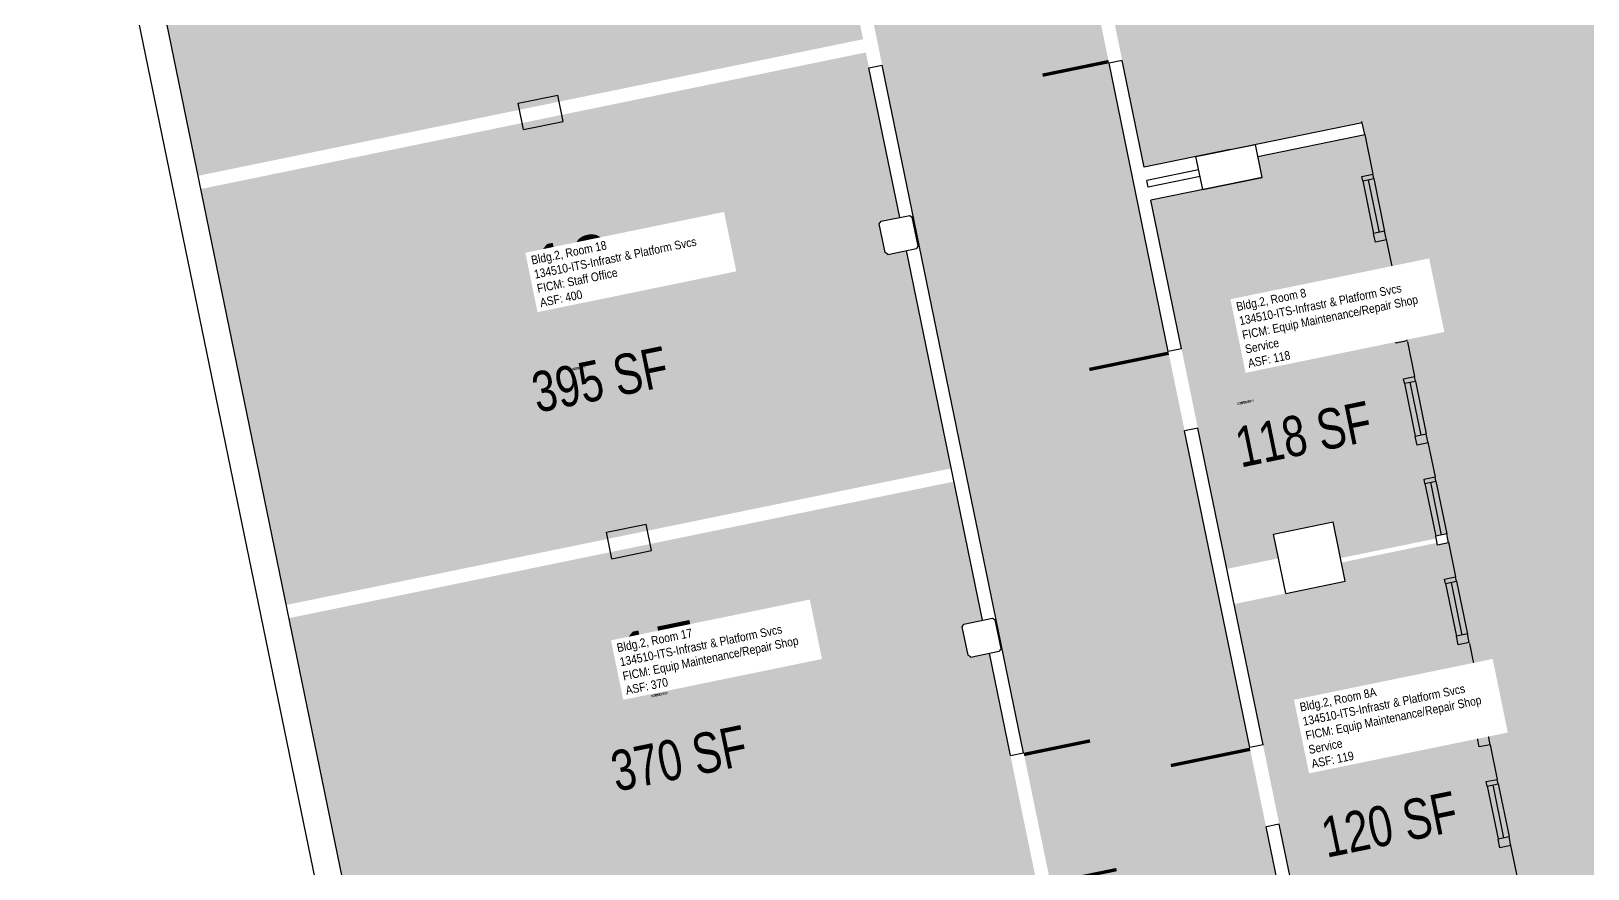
# Model space of a CAD drawing. Header units: inches. Extents: x 69199081 to 69201250, y 27671783 to 27674889.
# Drawn here: x 69200095 to 69200788, y 27673194 to 27673567 of the extents above; entities that cross this region are included whole.
import ezdxf
from ezdxf.enums import TextEntityAlignment as Align

# ---------------------------------------------------------------- set-up
doc = ezdxf.new("R2010")
doc.units = ezdxf.units.IN
doc.header["$LTSCALE"] = 100
doc.header["$MEASUREMENT"] = 0
for name, color, linetype in [('A-DOOR', 2, 'CONTINUOUS'), ('A-FLOR', 3, 'CONTINUOUS'), ('A-GLAZ', 1, 'CONTINUOUS'), ('A-IDEN-RNUM', 7, 'CONTINUOUS'), ('A-IDEN-SNUM', 4, 'CONTINUOUS'), ('A-IDEN-VNUM', 4, 'CONTINUOUS'), ('A-WALL', 5, 'CONTINUOUS'), ('AREA-TEXT', 3, 'CONTINUOUS'), ('Rooms-Category-Color', 7, 'CONTINUOUS'), ('Rooms-College-Color', 7, 'CONTINUOUS'), ('Rooms-Department-Color', 7, 'CONTINUOUS'), ('Rooms-Division-Color', 7, 'CONTINUOUS'), ('Rooms-Information', 7, 'CONTINUOUS')]:
    doc.layers.add(name, color=color, linetype=linetype)
doc.styles.add('CP_AREA', font='arial.ttf', dxfattribs={"height": 15})
doc.styles.add('CP_ROOMSNUMBER', font='arial.ttf', dxfattribs={"height": 1})
doc.styles.add('CP_ROOMVNUMBER', font='arial.ttf', dxfattribs={"width": 0.85, "height": 0.075})

msp = doc.modelspace()

# ---------------------------------------------------------------- hatches: boundary and pattern name
at = {"layer": 'Rooms-Category-Color', "true_color": 0xfa9ba3}
for points in [[(69200452.76, 27673624.63), (69200443.46, 27673622.72), (69200440.44, 27673637.41), (69200449.74, 27673639.32), (69200416.52, 27673800.94), (69200407.22, 27673799.03), (69200404.2, 27673813.72), (69200406.64, 27673814.23), (69200396.48, 27673863.69), (69200107.52, 27673804.3), (69200169.63, 27673502.12), (69200465.45, 27673562.92)], [(69200481.75, 27673483.58), (69200466.65, 27673557.04), (69200170.84, 27673496.24), (69200208.89, 27673311.11), (69200504.71, 27673371.91), (69200484.77, 27673468.89), (69200475.47, 27673466.97), (69200472.45, 27673481.67)]]:
    msp.add_hatch(color=241, dxfattribs=at).paths.add_polyline_path(points)
at = {"layer": 'Rooms-Category-Color', "true_color": 0xadadad}
h = msp.add_hatch(color=253, dxfattribs=at)
edge = h.paths.add_edge_path()
edge.add_line((69200547.27, 27673830.37), (69200421.89, 27673804.6))
edge.add_line((69200421.89, 27673804.6), (69200802.62, 27671952.32))
edge.add_line((69200802.62, 27671952.32), (69200928.98, 27671978.3))
edge.add_line((69200928.98, 27671978.3), (69200902, 27672109.55))
edge.add_line((69200902, 27672109.55), (69200872.61, 27672103.51))
edge.add_line((69200872.61, 27672103.51), (69200551.48, 27673665.85))
edge.add_arc((69200583.36, 27673654.81), 33.73, 101.61505, 160.90568, ccw=False)
edge.add_line((69200576.57, 27673687.85), (69200547.27, 27673830.37))
at = {"layer": 'Rooms-Category-Color', "true_color": 0xe3c5e1}
for points in [[(69200594.07, 27673679.71), (69200597.39, 27673663.54), (69200582.69, 27673660.52), (69200580.38, 27673671.79), (69200557.36, 27673667.06), (69200590.48, 27673505.93), (69200687.45, 27673525.86), (69200879.44, 27673565.32), (69200891.19, 27673567.74), (69200857.07, 27673733.77)], [(69200879.44, 27673565.32), (69200882.46, 27673550.63), (69200894.21, 27673553.04), (69200927.94, 27673388.97), (69200916.18, 27673386.56), (69200919.4, 27673370.88), (69200931.16, 27673373.3), (69201000.42, 27673036.35), (69200861.33, 27673007.76), (69200844.61, 27673089.06), (69200850.88, 27673090.34), (69200801.8, 27673169.08), (69200762.45, 27673160.99), (69200687.45, 27673525.86)], [(69200593.5, 27673491.23), (69200642.97, 27673501.4), (69200641.05, 27673510.71), (69200688.56, 27673520.47), (69200725.1, 27673342.69), (69200720.2, 27673341.68), (69200720.41, 27673340.7), (69200677.8, 27673331.94), (69200674.48, 27673348.11), (69200648.03, 27673342.67), (69200650.24, 27673331.89), (69200627.22, 27673327.16)], [(69200505.91, 27673366.04), (69200210.1, 27673305.23), (69200237.58, 27673171.53), (69200397.34, 27673149.24), (69200544.27, 27673179.44), (69200521.62, 27673289.63), (69200512.31, 27673287.72), (69200509.29, 27673302.41), (69200518.6, 27673304.33)], [(69200630.45, 27673311.49), (69200679.91, 27673321.66), (69200678.2, 27673329.98), (69200720.81, 27673338.74), (69200721.01, 27673337.76), (69200725.91, 27673338.77), (69200762.45, 27673160.99), (69200703.68, 27673148.91), (69200701.67, 27673158.7), (69200663.46, 27673150.85)]]:
    msp.add_hatch(color=254, dxfattribs=at).paths.add_polyline_path(points)
at = {"layer": 'Rooms-College-Color', "true_color": 0x80bc67}
for points in [[(69200452.76, 27673624.63), (69200443.46, 27673622.72), (69200440.44, 27673637.41), (69200449.74, 27673639.32), (69200416.52, 27673800.94), (69200407.22, 27673799.03), (69200404.2, 27673813.72), (69200406.64, 27673814.23), (69200396.48, 27673863.69), (69200107.52, 27673804.3), (69200169.63, 27673502.12), (69200465.45, 27673562.92)], [(69200594.07, 27673679.71), (69200597.39, 27673663.54), (69200582.69, 27673660.52), (69200580.38, 27673671.79), (69200557.36, 27673667.06), (69200590.48, 27673505.93), (69200687.45, 27673525.86), (69200879.44, 27673565.32), (69200891.19, 27673567.74), (69200857.07, 27673733.77)], [(69200879.44, 27673565.32), (69200882.46, 27673550.63), (69200894.21, 27673553.04), (69200927.94, 27673388.97), (69200916.18, 27673386.56), (69200919.4, 27673370.88), (69200931.16, 27673373.3), (69201000.42, 27673036.35), (69200861.33, 27673007.76), (69200844.61, 27673089.06), (69200850.88, 27673090.34), (69200801.8, 27673169.08), (69200762.45, 27673160.99), (69200687.45, 27673525.86)], [(69200481.75, 27673483.58), (69200466.65, 27673557.04), (69200170.84, 27673496.24), (69200208.89, 27673311.11), (69200504.71, 27673371.91), (69200484.77, 27673468.89), (69200475.47, 27673466.97), (69200472.45, 27673481.67)], [(69200593.5, 27673491.23), (69200642.97, 27673501.4), (69200641.05, 27673510.71), (69200688.56, 27673520.47), (69200725.1, 27673342.69), (69200720.2, 27673341.68), (69200720.41, 27673340.7), (69200677.8, 27673331.94), (69200674.48, 27673348.11), (69200648.03, 27673342.67), (69200650.24, 27673331.89), (69200627.22, 27673327.16)], [(69200505.91, 27673366.04), (69200210.1, 27673305.23), (69200237.58, 27673171.53), (69200397.34, 27673149.24), (69200544.27, 27673179.44), (69200521.62, 27673289.63), (69200512.31, 27673287.72), (69200509.29, 27673302.41), (69200518.6, 27673304.33)], [(69200630.45, 27673311.49), (69200679.91, 27673321.66), (69200678.2, 27673329.98), (69200720.81, 27673338.74), (69200721.01, 27673337.76), (69200725.91, 27673338.77), (69200762.45, 27673160.99), (69200703.68, 27673148.91), (69200701.67, 27673158.7), (69200663.46, 27673150.85)]]:
    msp.add_hatch(color=83, dxfattribs=at).paths.add_polyline_path(points)
at = {"layer": 'Rooms-College-Color', "true_color": 0xadadad}
h = msp.add_hatch(color=253, dxfattribs=at)
edge = h.paths.add_edge_path()
edge.add_line((69200547.27, 27673830.37), (69200421.89, 27673804.6))
edge.add_line((69200421.89, 27673804.6), (69200802.62, 27671952.32))
edge.add_line((69200802.62, 27671952.32), (69200928.98, 27671978.3))
edge.add_line((69200928.98, 27671978.3), (69200902, 27672109.55))
edge.add_line((69200902, 27672109.55), (69200872.61, 27672103.51))
edge.add_line((69200872.61, 27672103.51), (69200551.48, 27673665.85))
edge.add_arc((69200583.36, 27673654.81), 33.73, 101.61505, 160.90568, ccw=False)
edge.add_line((69200576.57, 27673687.85), (69200547.27, 27673830.37))
at = {"layer": 'Rooms-Department-Color', "true_color": 0xfa003f}
for points in [[(69200452.76, 27673624.63), (69200443.46, 27673622.72), (69200440.44, 27673637.41), (69200449.74, 27673639.32), (69200416.52, 27673800.94), (69200407.22, 27673799.03), (69200404.2, 27673813.72), (69200406.64, 27673814.23), (69200396.48, 27673863.69), (69200107.52, 27673804.3), (69200169.63, 27673502.12), (69200465.45, 27673562.92)], [(69200594.07, 27673679.71), (69200597.39, 27673663.54), (69200582.69, 27673660.52), (69200580.38, 27673671.79), (69200557.36, 27673667.06), (69200590.48, 27673505.93), (69200687.45, 27673525.86), (69200879.44, 27673565.32), (69200891.19, 27673567.74), (69200857.07, 27673733.77)], [(69200879.44, 27673565.32), (69200882.46, 27673550.63), (69200894.21, 27673553.04), (69200927.94, 27673388.97), (69200916.18, 27673386.56), (69200919.4, 27673370.88), (69200931.16, 27673373.3), (69201000.42, 27673036.35), (69200861.33, 27673007.76), (69200844.61, 27673089.06), (69200850.88, 27673090.34), (69200801.8, 27673169.08), (69200762.45, 27673160.99), (69200687.45, 27673525.86)], [(69200481.75, 27673483.58), (69200466.65, 27673557.04), (69200170.84, 27673496.24), (69200208.89, 27673311.11), (69200504.71, 27673371.91), (69200484.77, 27673468.89), (69200475.47, 27673466.97), (69200472.45, 27673481.67)], [(69200593.5, 27673491.23), (69200642.97, 27673501.4), (69200641.05, 27673510.71), (69200688.56, 27673520.47), (69200725.1, 27673342.69), (69200720.2, 27673341.68), (69200720.41, 27673340.7), (69200677.8, 27673331.94), (69200674.48, 27673348.11), (69200648.03, 27673342.67), (69200650.24, 27673331.89), (69200627.22, 27673327.16)], [(69200505.91, 27673366.04), (69200210.1, 27673305.23), (69200237.58, 27673171.53), (69200397.34, 27673149.24), (69200544.27, 27673179.44), (69200521.62, 27673289.63), (69200512.31, 27673287.72), (69200509.29, 27673302.41), (69200518.6, 27673304.33)], [(69200630.45, 27673311.49), (69200679.91, 27673321.66), (69200678.2, 27673329.98), (69200720.81, 27673338.74), (69200721.01, 27673337.76), (69200725.91, 27673338.77), (69200762.45, 27673160.99), (69200703.68, 27673148.91), (69200701.67, 27673158.7), (69200663.46, 27673150.85)]]:
    msp.add_hatch(color=240, dxfattribs=at).paths.add_polyline_path(points)
at = {"layer": 'Rooms-Department-Color', "true_color": 0xacacac}
h = msp.add_hatch(color=253, dxfattribs=at)
edge = h.paths.add_edge_path()
edge.add_line((69200547.27, 27673830.37), (69200421.89, 27673804.6))
edge.add_line((69200421.89, 27673804.6), (69200802.62, 27671952.32))
edge.add_line((69200802.62, 27671952.32), (69200928.98, 27671978.3))
edge.add_line((69200928.98, 27671978.3), (69200902, 27672109.55))
edge.add_line((69200902, 27672109.55), (69200872.61, 27672103.51))
edge.add_line((69200872.61, 27672103.51), (69200551.48, 27673665.85))
edge.add_arc((69200583.36, 27673654.81), 33.73, 101.61505, 160.90568, ccw=False)
edge.add_line((69200576.57, 27673687.85), (69200547.27, 27673830.37))
at = {"layer": 'Rooms-Division-Color', "true_color": 0xfa003f}
for points in [[(69200452.76, 27673624.63), (69200443.46, 27673622.72), (69200440.44, 27673637.41), (69200449.74, 27673639.32), (69200416.52, 27673800.94), (69200407.22, 27673799.03), (69200404.2, 27673813.72), (69200406.64, 27673814.23), (69200396.48, 27673863.69), (69200107.52, 27673804.3), (69200169.63, 27673502.12), (69200465.45, 27673562.92)], [(69200594.07, 27673679.71), (69200597.39, 27673663.54), (69200582.69, 27673660.52), (69200580.38, 27673671.79), (69200557.36, 27673667.06), (69200590.48, 27673505.93), (69200687.45, 27673525.86), (69200879.44, 27673565.32), (69200891.19, 27673567.74), (69200857.07, 27673733.77)], [(69200879.44, 27673565.32), (69200882.46, 27673550.63), (69200894.21, 27673553.04), (69200927.94, 27673388.97), (69200916.18, 27673386.56), (69200919.4, 27673370.88), (69200931.16, 27673373.3), (69201000.42, 27673036.35), (69200861.33, 27673007.76), (69200844.61, 27673089.06), (69200850.88, 27673090.34), (69200801.8, 27673169.08), (69200762.45, 27673160.99), (69200687.45, 27673525.86)], [(69200481.75, 27673483.58), (69200466.65, 27673557.04), (69200170.84, 27673496.24), (69200208.89, 27673311.11), (69200504.71, 27673371.91), (69200484.77, 27673468.89), (69200475.47, 27673466.97), (69200472.45, 27673481.67)], [(69200593.5, 27673491.23), (69200642.97, 27673501.4), (69200641.05, 27673510.71), (69200688.56, 27673520.47), (69200725.1, 27673342.69), (69200720.2, 27673341.68), (69200720.41, 27673340.7), (69200677.8, 27673331.94), (69200674.48, 27673348.11), (69200648.03, 27673342.67), (69200650.24, 27673331.89), (69200627.22, 27673327.16)], [(69200505.91, 27673366.04), (69200210.1, 27673305.23), (69200237.58, 27673171.53), (69200397.34, 27673149.24), (69200544.27, 27673179.44), (69200521.62, 27673289.63), (69200512.31, 27673287.72), (69200509.29, 27673302.41), (69200518.6, 27673304.33)], [(69200630.45, 27673311.49), (69200679.91, 27673321.66), (69200678.2, 27673329.98), (69200720.81, 27673338.74), (69200721.01, 27673337.76), (69200725.91, 27673338.77), (69200762.45, 27673160.99), (69200703.68, 27673148.91), (69200701.67, 27673158.7), (69200663.46, 27673150.85)]]:
    msp.add_hatch(color=240, dxfattribs=at).paths.add_polyline_path(points)
at = {"layer": 'Rooms-Division-Color', "true_color": 0xadadad}
h = msp.add_hatch(color=253, dxfattribs=at)
edge = h.paths.add_edge_path()
edge.add_line((69200547.27, 27673830.37), (69200421.89, 27673804.6))
edge.add_line((69200421.89, 27673804.6), (69200802.62, 27671952.32))
edge.add_line((69200802.62, 27671952.32), (69200928.98, 27671978.3))
edge.add_line((69200928.98, 27671978.3), (69200902, 27672109.55))
edge.add_line((69200902, 27672109.55), (69200872.61, 27672103.51))
edge.add_line((69200872.61, 27672103.51), (69200551.48, 27673665.85))
edge.add_arc((69200583.36, 27673654.81), 33.73, 101.61505, 160.90568, ccw=False)
edge.add_line((69200576.57, 27673687.85), (69200547.27, 27673830.37))

# ---------------------------------------------------------------- linework, layer by layer
at = {"layer": 'A-DOOR'}
for points in [[(69200466.72, 27673585.9, 1.5, 1.5, 0), (69200501.98, 27673593.15, 0, 0, 0), (69200501.83, 27673593.88, 0, 0, -0.414214), (69200473.82, 27673551.37, 0, 0, -0.414214)], [(69200574.69, 27673552.96, 1.5, 1.5, 0), (69200545.3, 27673546.92, 0, 0, 0), (69200545.45, 27673546.19, 0, 0, -0.414214), (69200568.8, 27673581.61, 0, 0, -0.414214)], [(69200601.36, 27673423.17, 1.5, 1.5, 0), (69200566.1, 27673415.92, 0, 0, 0), (69200566.25, 27673415.19, 0, 0, 0.414214), (69200609.93, 27673388.95, 0, 0, 0.414214)], [(69200537.01, 27673244.56, 1.5, 1.5, 0), (69200566.39, 27673250.6, 0, 0, 0), (69200566.24, 27673251.33, 0, 0, -0.414214), (69200542.9, 27673215.91, 0, 0, -0.414214)], [(69200637.6, 27673246.86, 1.5, 1.5, 0), (69200602.34, 27673239.61, 0, 0, 0), (69200602.49, 27673238.88, 0, 0, 0.414214), (69200646.17, 27673212.63, 0, 0, 0.414214)], [(69200548.79, 27673187.26, 1.5, 1.5, 0), (69200578.17, 27673193.3, 0, 0, 0), (69200578.32, 27673192.56, 0, 0, 0.414214), (69200542.9, 27673215.91, 0, 0, 0.414214)]]:
    msp.add_lwpolyline(points, format="xyseb", dxfattribs=at)
at = {"layer": 'A-FLOR'}
for p, q in [((69200688.56, 27673520.47), (69200692.18, 27673502.84)), ((69200698.17, 27673473.7), (69200701.34, 27673458.27)), ((69200707.54, 27673428.15), (69200710.71, 27673412.72)), ((69200716.7, 27673383.58), (69200719.87, 27673368.16)), ((69200725.86, 27673339.01), (69200729.03, 27673323.59)), ((69200735.12, 27673293.96), (69200738.29, 27673278.53)), ((69200744.38, 27673248.9), (69200747.55, 27673233.47)), ((69200756.81, 27673188.41), (69200753.62, 27673203.96))]:
    msp.add_line(p, q, dxfattribs=at)
at = {"layer": 'A-GLAZ'}
for p, q in [((69200687.69, 27673499.87), (69200692.52, 27673476.37)), ((69200690.14, 27673500.38), (69200694.97, 27673476.87)), ((69200692.59, 27673500.88), (69200697.42, 27673477.37)), ((69200696.85, 27673455.31), (69200701.68, 27673431.8)), ((69200699.3, 27673455.81), (69200704.13, 27673432.3)), ((69200701.75, 27673456.31), (69200706.58, 27673432.8)), ((69200706.21, 27673409.76), (69200711.04, 27673386.25)), ((69200708.66, 27673410.26), (69200713.49, 27673386.75)), ((69200711.11, 27673410.76), (69200715.94, 27673387.26)), ((69200715.37, 27673365.19), (69200720.2, 27673341.68)), ((69200717.82, 27673365.69), (69200722.65, 27673342.18)), ((69200720.27, 27673366.2), (69200725.1, 27673342.69)), ((69200724.53, 27673320.62), (69200729.37, 27673297.11)), ((69200726.98, 27673321.12), (69200731.81, 27673297.62)), ((69200729.43, 27673321.63), (69200734.26, 27673298.12)), ((69200733.8, 27673275.56), (69200738.63, 27673252.05)), ((69200736.24, 27673276.07), (69200741.08, 27673252.56)), ((69200738.69, 27673276.57), (69200743.52, 27673253.06)), ((69200743.06, 27673230.51), (69200747.89, 27673207)), ((69200745.51, 27673231.01), (69200750.34, 27673207.5)), ((69200747.95, 27673231.51), (69200752.79, 27673208))]:
    msp.add_line(p, q, dxfattribs=at)
at = {"layer": 'A-WALL'}
for p, q in [((69200500.93, 27671890.31), (69200107.52, 27673804.3)), ((69200491.59, 27671876.14), (69200095.36, 27673803.84)), ((69200468.06, 27673550.19), (69200473.94, 27673551.4)), ((69200481.75, 27673483.58), (69200468.06, 27673550.19)), ((69200536.86, 27673245.29), (69200473.94, 27673551.4)), ((69200580.72, 27673553.43), (69200574.84, 27673552.23)), ((69200601.21, 27673423.91), (69200574.84, 27673552.23)), ((69200590.48, 27673505.93), (69200580.72, 27673553.43)), ((69200312.04, 27673534.45), (69200329.67, 27673538.07)), ((69200314.45, 27673522.7), (69200312.04, 27673534.45)), ((69200332.08, 27673526.32), (69200329.67, 27673538.07)), ((69200314.45, 27673522.7), (69200332.08, 27673526.32)), ((69200628.68, 27673513.78), (69200687.45, 27673525.86)), ((69200641.05, 27673510.71), (69200688.56, 27673520.47)), ((69200688.56, 27673520.47), (69200687.35, 27673526.35)), ((69200628.68, 27673513.78), (69200590.48, 27673505.93)), ((69200613.5, 27673510.66), (69200639.95, 27673516.09)), ((69200642.97, 27673501.4), (69200639.95, 27673516.09)), ((69200616.52, 27673495.96), (69200613.5, 27673510.66)), ((69200614.71, 27673504.78), (69200591.69, 27673500.05)), ((69200592.29, 27673497.11), (69200591.69, 27673500.05)), ((69200615.31, 27673501.84), (69200592.29, 27673497.11)), ((69200642.97, 27673501.4), (69200593.5, 27673491.23)), ((69200616.52, 27673495.96), (69200642.97, 27673501.4)), ((69200687.29, 27673501.83), (69200692.18, 27673502.84)), ((69200687.69, 27673499.87), (69200687.29, 27673501.83)), ((69200687.69, 27673499.87), (69200692.59, 27673500.88)), ((69200692.59, 27673500.88), (69200692.18, 27673502.84)), ((69200607.09, 27673425.12), (69200593.5, 27673491.23)), ((69200472.65, 27673480.69), (69200473.43, 27673481.87)), ((69200475.27, 27673467.95), (69200472.65, 27673480.69)), ((69200473.43, 27673481.87), (69200486.16, 27673484.48)), ((69200486.16, 27673484.48), (69200487.34, 27673483.71)), ((69200489.96, 27673470.97), (69200487.34, 27673483.71)), ((69200697.39, 27673477.49), (69200692.5, 27673476.49)), ((69200693.3, 27673472.57), (69200692.5, 27673476.49)), ((69200698.2, 27673473.58), (69200693.3, 27673472.57)), ((69200698.2, 27673473.58), (69200697.39, 27673477.49)), ((69200476.45, 27673467.17), (69200475.27, 27673467.95)), ((69200476.45, 27673467.17), (69200489.18, 27673469.79)), ((69200518.6, 27673304.33), (69200484.77, 27673468.89)), ((69200489.96, 27673470.97), (69200489.18, 27673469.79)), ((69200696.45, 27673457.26), (69200701.34, 27673458.27)), ((69200701.75, 27673456.31), (69200701.34, 27673458.27)), ((69200696.85, 27673455.31), (69200696.45, 27673457.26)), ((69200696.85, 27673455.31), (69200701.75, 27673456.31)), ((69200706.63, 27673432.56), (69200701.73, 27673431.55)), ((69200702.54, 27673427.63), (69200701.73, 27673431.55)), ((69200707.44, 27673428.64), (69200706.63, 27673432.56)), ((69200607.09, 27673425.12), (69200601.21, 27673423.91)), ((69200707.44, 27673428.64), (69200702.54, 27673427.63)), ((69200705.81, 27673411.72), (69200710.71, 27673412.72)), ((69200706.21, 27673409.76), (69200705.81, 27673411.72)), ((69200706.21, 27673409.76), (69200711.11, 27673410.76)), ((69200711.11, 27673410.76), (69200710.71, 27673412.72)), ((69200614.34, 27673389.85), (69200608.46, 27673388.64)), ((69200643.33, 27673248.8), (69200614.34, 27673389.85)), ((69200637.45, 27673247.59), (69200608.46, 27673388.64)), ((69200715.97, 27673387.13), (69200711.07, 27673386.13)), ((69200711.87, 27673382.21), (69200711.07, 27673386.13)), ((69200716.77, 27673383.22), (69200711.87, 27673382.21)), ((69200716.77, 27673383.22), (69200715.97, 27673387.13)), ((69200714.97, 27673367.15), (69200719.87, 27673368.16)), ((69200720.27, 27673366.2), (69200719.87, 27673368.16)), ((69200715.37, 27673365.19), (69200714.97, 27673367.15)), ((69200715.37, 27673365.19), (69200720.27, 27673366.2)), ((69200648.03, 27673342.67), (69200674.48, 27673348.11)), ((69200679.91, 27673321.66), (69200674.48, 27673348.11)), ((69200351.3, 27673343.44), (69200368.93, 27673347.07)), ((69200353.71, 27673331.69), (69200351.3, 27673343.44)), ((69200371.34, 27673335.31), (69200368.93, 27673347.07)), ((69200653.46, 27673316.22), (69200648.03, 27673342.67)), ((69200725.1, 27673342.69), (69200720.2, 27673341.68)), ((69200721.01, 27673337.76), (69200720.2, 27673341.68)), ((69200725.91, 27673338.77), (69200725.1, 27673342.69)), ((69200353.71, 27673331.69), (69200371.34, 27673335.31)), ((69200725.91, 27673338.77), (69200721.01, 27673337.76)), ((69200653.46, 27673316.22), (69200679.91, 27673321.66)), ((69200724.13, 27673322.58), (69200729.03, 27673323.59)), ((69200724.53, 27673320.62), (69200724.13, 27673322.58)), ((69200724.53, 27673320.62), (69200729.43, 27673321.63)), ((69200729.43, 27673321.63), (69200729.03, 27673323.59)), ((69200509.49, 27673301.43), (69200510.27, 27673302.61)), ((69200512.11, 27673288.7), (69200509.49, 27673301.43)), ((69200510.27, 27673302.61), (69200523.01, 27673305.23)), ((69200523.01, 27673305.23), (69200524.19, 27673304.45)), ((69200526.8, 27673291.72), (69200524.19, 27673304.45)), ((69200734.24, 27673298.24), (69200729.34, 27673297.24)), ((69200730.15, 27673293.32), (69200729.34, 27673297.24)), ((69200735.04, 27673294.32), (69200730.15, 27673293.32)), ((69200735.04, 27673294.32), (69200734.24, 27673298.24)), ((69200513.29, 27673287.92), (69200512.11, 27673288.7)), ((69200513.29, 27673287.92), (69200526.03, 27673290.54)), ((69200530.98, 27673244.08), (69200521.62, 27673289.63)), ((69200526.8, 27673291.72), (69200526.03, 27673290.54)), ((69200733.39, 27673277.52), (69200738.29, 27673278.53)), ((69200738.69, 27673276.57), (69200738.29, 27673278.53)), ((69200733.8, 27673275.56), (69200733.39, 27673277.52)), ((69200733.8, 27673275.56), (69200738.69, 27673276.57)), ((69200743.58, 27673252.82), (69200738.68, 27673251.81)), ((69200739.48, 27673247.89), (69200738.68, 27673251.81)), ((69200744.38, 27673248.9), (69200743.58, 27673252.82)), ((69200530.98, 27673244.08), (69200536.86, 27673245.29)), ((69200643.33, 27673248.8), (69200637.45, 27673247.59)), ((69200744.38, 27673248.9), (69200739.48, 27673247.89)), ((69200742.65, 27673232.46), (69200747.55, 27673233.47)), ((69200743.06, 27673230.51), (69200742.65, 27673232.46)), ((69200743.06, 27673230.51), (69200747.95, 27673231.51)), ((69200747.95, 27673231.51), (69200747.55, 27673233.47)), ((69200650.58, 27673213.54), (69200644.7, 27673212.33)), ((69200666.04, 27673108.5), (69200644.7, 27673212.33)), ((69200663.46, 27673150.85), (69200650.58, 27673213.54)), ((69200752.81, 27673207.88), (69200747.91, 27673206.87)), ((69200748.72, 27673202.96), (69200747.91, 27673206.87)), ((69200753.62, 27673203.96), (69200748.72, 27673202.96)), ((69200753.62, 27673203.96), (69200752.81, 27673207.88))]:
    msp.add_line(p, q, dxfattribs=at)

# ---------------------------------------------------------------- texts
at = {"layer": 'A-IDEN-RNUM', "style": 'CP_ROOMSNUMBER', "width": 0.85}
for s, p in [('0018-00', (69200338.54, 27673415.99)), ('0008-00', (69200635.56, 27673400.85)), ('0017-00', (69200374.92, 27673270.71)), ('0008-A0', (69200674.45, 27673241.42))]:
    msp.add_text(s, height=1, rotation=11.61505, dxfattribs=at).set_placement(p, align=Align.CENTER)
at = {"layer": 'A-IDEN-SNUM', "style": 'CP_ROOMSNUMBER', "width": 0.85}
for s, p in [('0020001800', (69200338.54, 27673415.99)), ('0020000800', (69200635.56, 27673400.85)), ('0020001700', (69200374.92, 27673270.71)), ('00200008A0', (69200674.45, 27673241.42))]:
    msp.add_text(s, height=1, rotation=11.61505, dxfattribs=at).set_placement(p, align=Align.CENTER)
at = {"layer": 'A-IDEN-VNUM', "style": 'CP_ROOMVNUMBER', "width": 0.85}
for s, p in [('18', (69200339.61, 27673447.24)), ('08', (69200654.56, 27673420.24)), ('17', (69200377.71, 27673274.69)), ('08A', (69200693.29, 27673244.11))]:
    msp.add_text(s, height=27, rotation=11.61505, dxfattribs=at).set_placement(p, align=Align.CENTER)
at = {"layer": 'AREA-TEXT', "style": 'CP_AREA', "width": 0.75}
for s, p in [('395 SF', (69200348.43, 27673411.51)), ('118 SF', (69200661.36, 27673387.16)), ('370 SF', (69200383.6, 27673242.87)), ('120 SF', (69200699.59, 27673213.48))]:
    msp.add_text(s, height=18, rotation=11.61505, dxfattribs=at).set_placement(p, align=Align.MIDDLE_CENTER)

# ---------------------------------------------------------------- next in the draw order: texts
at = {"layer": 'Rooms-Information', "width": 86.4, "attachment_point": 7, "rotation": 11.61505, "style": 'CP_ROOMVNUMBER', "bg_fill": 3, "box_fill_scale": 1.5, "bg_fill_color": 256, "bg_fill_true_color": 13158600, "bg_fill_transparency": 0}
for s, insert, char_height in [('Bldg.2, Room 18^M^J134510-ITS-Infrastr & Platform Svcs^M^JFICM: Staff Office^M^JASF: 400', (69200322.14, 27673443.65), 3.8571), ('Bldg.2, Room 8^M^J134510-ITS-Infrastr & Platform Svcs^M^JFICM: Equip Maintenance/Repair Shop Service^M^JASF: 118', (69200637.09, 27673416.65), 3.85714), ('Bldg.2, Room 17^M^J134510-ITS-Infrastr & Platform Svcs^M^JFICM: Equip Maintenance/Repair Shop^M^JASF: 370', (69200360.25, 27673271.1), 3.85714), ('Bldg.2, Room 8A^M^J134510-ITS-Infrastr & Platform Svcs^M^JFICM: Equip Maintenance/Repair Shop Service^M^JASF: 119', (69200665.33, 27673238.37), 3.85714)]:
    msp.add_mtext(s, dxfattribs=dict(at, insert=insert, char_height=char_height))

doc.saveas('drawing.dxf')
